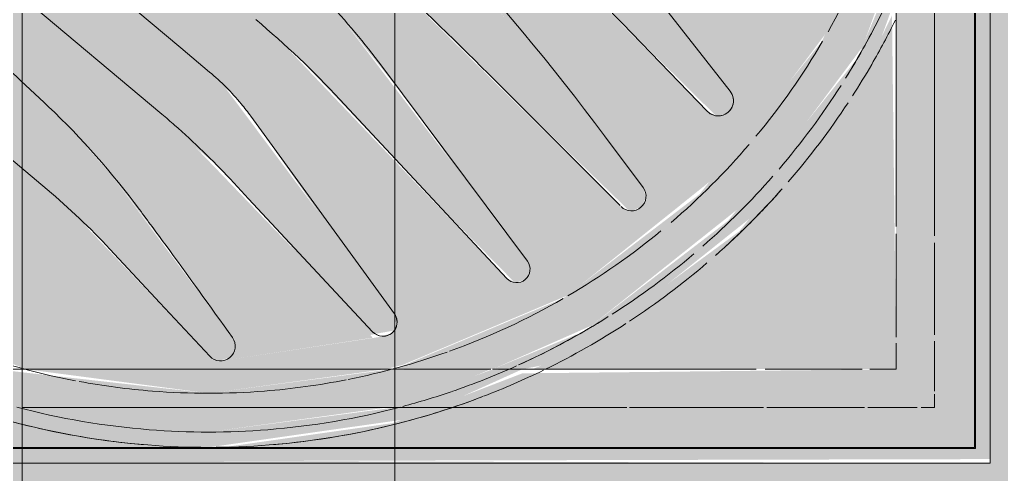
# Model space of a CAD drawing. Header units: metres. Extents: x 1.1 to 63.3, y -3.6 to 22.8.
# Drawn here: x 20.09 to 20.1541, y 6.6217 to 6.6514 of the extents above; entities that cross this region are included whole.
import ezdxf

# ---------------------------------------------------------------- set-up
doc = ezdxf.new("R2010")
doc.units = ezdxf.units.M
doc.layers.add('ARQ-SAN', color=7, linetype='Continuous', lineweight=5)
doc.layers.add('P-SANR-FIXT', color=7, linetype='Continuous', lineweight=5)
doc.layers.add('ARQ_1100_BASE_TÉRREO_GARAGEM_dwg', color=7, linetype='Continuous', lineweight=5, true_color=0x767676)

# ---------------------------------------------------------------- blocks, each defined once
blk = doc.blocks.new('Ralo Quadrado Montado com Prolongador - Caixas e Ralos - Esgoto - MEP - Tigre - Com Prolongador - Branco c_ grelha branca - 100x53x40-4185426-TÉRREO F_S 1')
at = {"layer": 'P-SANR-FIXT', "true_color": 0xe6e6e6, "transparency": 33554560}
h = blk.add_hatch(color=254, dxfattribs=at)
h.paths.add_polyline_path([(0.05102466117589897, 0.05102466117593263), (-0.05102466117582967, 0.05076557980860485), (-0.05102466117582967, 0.02000000000004625), (-0.05007812499994882, 0.02000000000004626), (-0.05000000000000163, 0.05007812500004294), (0.05007812500001813, 0.05000000000004828), (0.05000000000000163, -0.05007812499992383), (-0.05007812499994882, -0.04999999999995516), (-0.0502175591542605, -0.01999999999996198), (-0.05102466117582967, -0.01999999999996198), (-0.0509652866788434, -0.05102466117580486), (0.0510246611759033, -0.05102466117585666), (0.05102466117589897, 0.05077242415076579)])
h.paths.add_polyline_path([(-0.05007812499994882, 0.0197552808266871), (-0.05021755915426483, 0.01931851652581893), (-0.05007812499994882, 0.01950192889561853)])
h = blk.add_hatch(color=254, dxfattribs=at)
h.paths.add_polyline_path([(0.003958209664164906, 0.05007812500004303), (-0.05007812499994882, 0.0500000000000481), (-0.05000000000000163, 0.0500000000000481), (0.0499999999999973, 0.05000000000004828), (0.05000000000000163, -0.04999999999995498), (-0.05000000000000163, -0.04999999999995516), (-0.05000000000000163, -0.05007812499992401), (0.05007812500001813, -0.04999809451214981), (0.04999809451219645, 0.05007812500004311), (0.007549232338562945, 0.05007812500004304)])
h.paths.add_polyline_path([(0, 0.04647000000004812), (-0.01156204683546423, 0.04490000000007532), (0.0119253339567549, 0.04490000000007536), (0.003622495124405737, 0.04599308946941964)])
h.paths.add_polyline_path([(-0.0448999999999768, 0.01192533395719987), (-0.04645077553062454, -0.0001460243422999495), (-0.0448999999999768, -0.00999999999995558), (-0.0448999999999768, 0.01000000000003987)])
h.paths.add_polyline_path([(0.04490000000005043, 0.01192533395665427), (0.04499339100883794, -0.01121595881746065), (0.04644947387788879, 0.0001559113764873875), (0.04526278737099235, 0.009169690291767271)])
h.paths.add_polyline_path([(0.005911577867888935, -0.04489999999995622), (-0.01001371574371342, -0.04515166931216644), (0.0009508180774243215, -0.04634482242531095), (0.009956061775390641, -0.04489999999995622), (0.007549232338562945, -0.04489999999995622)])
h = blk.add_hatch(color=254, dxfattribs=at)
h.paths.add_polyline_path([(-0.04489999999998113, 0.05000000000004811), (-0.05000000000000163, 0.0500000000000481), (-0.05000000000000163, 0.02000000000004626), (-0.04739999999995024, 0.02000000000004626), (-0.04733036548816441, 0.01527290348524369), (-0.04489999999998113, 0.02114032480834405), (-0.04488657314765576, 0.04490000000007525), (-0.02049132558745847, 0.0451688242792718), (-0.01202732102591571, 0.04841657314769803), (-0.0009559610412448365, 0.05000000000004819), (-0.04488657314765576, 0.05000000000004811)])
h.paths.add_polyline_path([(0.007549232338562945, 0.0500000000000482), (0, 0.05000000000004819), (0.01393145176442258, 0.04788601298422175), (0.02114032480817628, 0.04490000000007537), (0.04490000000005043, 0.04488657314769807), (0.04490000000005043, 0.02114032480817961), (0.04841657314765149, 0.01202732102596235), (0.0499999999999973, 0.0001559113764873938), (0.0499999999999973, 0.05000000000004828), (0.01202732102591571, 0.05000000000004821)])
h.paths.add_polyline_path([(0, 0.04900000000004841), (-0.01294095225512634, 0.04722315912952627), (-0.01842414795196172, 0.0449000000000753), (-0.01156204683546423, 0.04494782765693568), (-8.662937034387142e-15, 0.04647000000004812), (0.01393145176442258, 0.04490000000007536), (0.01854955453299656, 0.04490000000007537), (0.01202732102591571, 0.0474165731476983), (0.003828188953468259, 0.04849600936308533)])
h.paths.add_polyline_path([(-0.04489999999998113, 0.01854955453316865), (-0.04739999999995024, 0.01202732102596218), (-0.04722315912948407, -0.01294095225507987), (-0.04489999999998113, -0.01854955453307569), (-0.04515347502412975, -0.00999999999995558), (-0.04642265887974317, 0.0003595915089417647), (-0.04489999999998113, 0.01414213562376321), (-0.04489999999998113, 0.01732050807572847)])
h.paths.add_polyline_path([(0.04490000000005043, 0.01854955453299555), (0.04490000000005043, 0.01192533395665427), (0.04642396053247459, -0.0003497044747543268), (0.04490000000005043, -0.01294095225507971), (0.04490000000005043, -0.01854955453290228), (0.04746562592615058, -0.01165472818183924), (0.04897947387788908, 0.000155911376487392), (0.0470786964461209, 0.01328971602460844), (0.04555267662235755, 0.01697385377958366)])
h.paths.add_polyline_path([(0.0499999999999973, 4.231525448628092e-14), (0.04808168518767336, -0.01345905727691918), (0.04490000000005043, -0.02114032480807767), (0.04488657314765576, -0.04489999999995615), (0.02048618262363796, -0.04517095456454299), (0.01202732102591571, -0.04841657314760491), (0.0009508180774243215, -0.04999999999995507), (0.0499999999999973, -0.04999999999995498), (0.0499999999999973, -9.243127484432888e-05)])
h.paths.add_polyline_path([(-0.04739999999994591, -0.01510479090239936), (-0.04739999999994591, -0.01999999999995331), (-0.05000000000000163, -0.01999999999996198), (-0.05000000000000163, -0.04999999999995516), (-1.541828233939668e-06, -0.04999999999995507), (-0.01345905727707411, -0.04808168518757918), (-0.02114032480825425, -0.04489999999995627), (-0.04489999999998113, -0.04489999999995631), (-0.04489999999998113, -0.02114032480825109), (-0.04656346910798623, -0.0171243551271116)])
h.paths.add_polyline_path([(-0.01268213321002182, -0.04489999999995625), (-0.01842414795196172, -0.04495194510666007), (-0.01202732102591571, -0.04741657314760518), (0.0009508180774243215, -0.04887482242531125), (0.01294095225512634, -0.04722315912943316), (0.01854955453307452, -0.0448999999999562), (0.01000972658579078, -0.04515219449477155), (-1.541828233939668e-06, -0.04647010885302477), (-0.01217301715801832, -0.04489999999995625)])
h = blk.add_hatch(color=254, dxfattribs=at)
h.paths.add_polyline_path([(0, 0.05000000000004819), (-0.01345905727700914, 0.0480816851877069), (-0.02049132558745847, 0.0449000000000753), (-0.01842414795196172, 0.04495194510675311), (-0.01178204632401651, 0.04744886417479571), (0, 0.04900000000004841), (0.01368281800788265, 0.04691586827327288), (0.01854955453299656, 0.04490000000007537), (0.02114032480817628, 0.04490000000007537), (0.01202732102591571, 0.04841657314769807), (0.003909490862190319, 0.04948530576374254)])
h.paths.add_polyline_path([(-0.04489999999998113, 0.02114032480834405), (-0.04739999999995024, 0.01510479090249231), (-0.04722315912948407, 0.01294095225517282), (-0.04489999999998113, 0.01880360663917535), (-0.04489999999998113, 0.02074035041245153)])
h.paths.add_polyline_path([(0.04490000000005043, 0.02114032480817961), (0.04490000000005043, 0.01854955453299555), (0.04741657314765172, 0.01202732102596235), (0.04895396053247488, -0.0003497044747543223), (0.04722315912948407, -0.0129409522550797), (0.04490000000005043, -0.01854955453290228), (0.04515324269654649, -0.02052894285563155), (0.04841657314765149, -0.01202732102586906), (0.04997947387788885, 0.0001559113764873938), (0.04815182863109182, 0.01328971602460845), (0.0458159586281666, 0.01892900506560147)])
h.paths.add_polyline_path([(-0.04739999999994591, -0.0121532065807057), (-0.04739999999994591, -0.01510479090239936), (-0.04541642636761601, -0.01989356126754111), (-0.04489999999998113, -0.01963905527562009), (-0.04489999999998113, -0.01854955453307569), (-0.04735314360579628, -0.01250911622931061)])
h.paths.add_polyline_path([(-0.04541642636761601, -0.01989356126754111), (-0.04489999999998113, -0.02114032480825109), (-0.04489999999998113, -0.01989356126754111)])
h.paths.add_polyline_path([(0.02048618262363796, -0.04489999999995619), (0.01854955453307452, -0.0448999999999562), (0.01177690336019599, -0.04744954125873799), (-1.541828233939668e-06, -0.04900020298549512), (-0.01368796097170316, -0.04691373798781545), (-0.01854955453307452, -0.04489999999995627), (-0.02114032480825425, -0.04489999999995627), (-0.01217301715801832, -0.04839739188792264), (0.0009508180774243215, -0.04987482242531102), (0.01294095225512634, -0.04829629131440841), (0.02067297022925351, -0.04489999999995619)])
h = blk.add_hatch(color=254, dxfattribs=at)
h.paths.add_polyline_path([(0.02114032480817628, 0.04490000000007537), (0.01858196982210313, 0.04488657314769802), (0.02510501840335451, 0.04197099783636259), (0.03504278984302094, 0.03413403484858363), (0.04243524478543539, 0.0245000000000454), (0.04490000000005043, 0.01854955453299555), (0.04488657314765576, 0.0211727400973295), (0.04330127018922015, 0.02500000000004528), (0.03464823227813826, 0.03589792117596364), (0.02402823803077354, 0.04370378717631961), (0.02117274009728286, 0.04488657314769803)])
h.paths.add_polyline_path([(-0.02049132558745847, 0.0449000000000753), (-0.02172738191065928, 0.0446568329863428), (-0.02499999999999865, 0.04330127018927099), (-0.03598130231605819, 0.03453956786073242), (-0.04330127018922015, 0.02500000000004513), (-0.04489999999998113, 0.02053882988981899), (-0.04461534106018951, 0.0126821332100683), (-0.04179120965179178, 0.01989356126763407), (-0.04428460878687282, 0.02003524034601762), (-0.04237383039354289, 0.02458003679382236), (-0.03392855100914183, 0.03520046313863228), (-0.02449999999999876, 0.04243524478548191), (-0.01854955453299656, 0.0449000000000753), (-0.02028056040937796, 0.0449000000000753)])
h.paths.add_polyline_path([(-0.0448999999999768, -0.01192533395710692), (-0.04488657314765576, -0.02117274009723638), (-0.04330127018922015, -0.02499999999995216), (-0.03464823227814259, -0.03589792117587053), (-0.02449999999999876, -0.04350837697036413), (-0.02114032480825425, -0.04489999999995627), (-0.01858196982210747, -0.04488657314760491), (-0.02511790343704768, -0.04196111080218382), (-0.03504755086735122, -0.03412783016079429), (-0.04243524478543539, -0.02449999999995228), (-0.04434329418264509, -0.01989356126754111), (-0.04162826975467019, -0.0198935612675411), (-0.04488657314765576, -0.01202732102586923)])
h.paths.add_polyline_path([(0.04490000000005043, -0.01854955453290228), (0.04205158129144571, -0.02499999999995202), (0.03392340804532133, -0.03520440947347627), (0.0237984742371384, -0.04272582627071993), (0.01854955453307452, -0.0448999999999562), (0.02173824726629398, -0.04465233240858195), (0.02584239943986497, -0.04265487436431199), (0.03598888890415202, -0.03452968082654497), (0.04350837697041064, -0.02449999999995213), (0.04490000000005043, -0.02052894285563155), (0.04490000000005043, -0.01963905527547266)])
h = blk.add_hatch(color=254, dxfattribs=at)
h.paths.add_polyline_path([(-0.02781237641352146, 0.04490000000007529), (-0.04489999999998113, 0.04488657314769791), (-0.04462304781776941, 0.02180894652276815), (-0.04264836031737237, 0.02585088871121604), (-0.03464823227814259, 0.03589792117596351), (-0.02402823803077354, 0.04370378717631952), (-0.02114032480817628, 0.0449000000000753), (-0.02499999999999865, 0.04490000000007529)])
h.paths.add_polyline_path([(0.01416618831901458, 0.04490000000007536), (0.01268213321002182, 0.04461534106024042), (0.02323499999999862, 0.04024420051390948), (0.03352261262908761, 0.03199474387727087), (0.04024420051386288, 0.02323500000004525), (0.04490000000005043, 0.01268213321006846), (0.04488657314765576, 0.0185819698221541), (0.04205158129145004, 0.02500000000004528), (0.03464823227813826, 0.03464823227818487), (0.02449999999999876, 0.042435244785482), (0.01854955453299656, 0.04490000000007537), (0.01437341076488592, 0.04490000000007536)])
h.paths.add_polyline_path([(-0.01268213321002615, 0.04490000000007532), (-0.01858196982210747, 0.04488657314769795), (-0.02499999999999865, 0.04205158129149222), (-0.03519167826269508, 0.03393999968234549), (-0.04270412508773308, 0.02385086552758569), (-0.04413913510074911, 0.01989361327084659), (-0.04156958435889792, 0.02003524034601762), (-0.04006299436082873, 0.02347115245639984), (-0.03206331484456616, 0.03346999627529996), (-0.02315851356143409, 0.04027588223410154), (-0.01212702980627873, 0.04490000000007532)])
h.paths.add_polyline_path([(0.02114032480817628, 0.04490000000007537), (0.02499999999999865, 0.04330127018927108), (0.03573172319071615, 0.03486482570941703), (0.04363920322323595, 0.0241841574861514), (0.04490000000005043, 0.02114032480817961), (0.04488657314765576, 0.04490000000007541), (0.02323499999999862, 0.04490000000007537)])
h.paths.add_polyline_path([(-0.04162814240978167, 0.01989386870538501), (-0.0448999999999768, 0.01192533395719987), (-0.04488657314765576, 0.008717797886915802), (-0.04307081885156425, 0.008717797886915806), (-0.04279530664294403, 0.008717797886915806), (-0.04115023545124708, 0.00871779788691581), (-0.04270097340399281, 0.01123884073180734), (-0.04237756958285488, 0.01183925825382184), (-0.04161713330911015, 0.01204491179124802), (-0.04097939725626594, 0.01166461521602669), (-0.03802448609007852, 0.008872417779011703), (-0.03805618319573779, 0.008637538442653844), (-0.02590376449381015, -0.00370069135376418), (-0.01264951112714398, -0.01449650177866949), (-0.009541829361037936, -0.0118076723242748), (-0.009541829361037936, -0.01147633062016848), (-0.02568218948114427, 0.002359139263588057), (-0.03134755273494268, 0.009247024921095583), (-0.03793264981921564, 0.01767556483129261), (-0.04040184326884962, 0.01774483555797258), (-0.04040184326886695, 0.01989356126763408), (-0.04108683358724156, 0.01989356126763407)])
h.paths.add_polyline_path([(-0.02237836953665735, 0.01772206256944486), (-0.01562655398313887, 0.01138716903764459), (-0.005202559414132418, 0.002205710233003623), (-0.005516812762286236, 0.004592701394651879), (-0.007289529331794529, 0.008872417779011757), (-0.00933644482746721, 0.01111560942949567), (-0.01378458993197564, 0.0153674783791842), (-0.01842414795196172, 0.01719976831002986), (-0.02194322969009867, 0.01768649876071844)])
h.paths.add_polyline_path([(-0.02695447977889837, 0.01766529189680103), (-0.03421037927213122, 0.01719899137322246), (-0.02078277264013176, 0.003614073540434436), (-0.0109566034238782, -0.004727069198085604), (-0.006961153919066305, -0.008079649403960353), (-0.005516812762286236, -0.004001155387815341), (-0.0171069663630122, 0.006440965489863784), (-0.02124336238991258, 0.01080237104657309), (-0.02669512147310605, 0.01733332840355399)])
h.paths.add_polyline_path([(-0.04040184326886695, 0.007715710610868359), (-0.04024036447337399, -0.001417415076817383), (-0.02996580951424351, -0.01167513858124262), (-0.02188958908069167, -0.01768494800908985), (-0.01802606560445809, -0.01712435512711155), (-0.01707317438846618, -0.01647457563527387), (-0.03121644047965628, -0.004472840369896023), (-0.03463949338108908, 4.216490454333005e-14), (-0.03971098043332757, 0.006790654372595192)])
h.paths.add_polyline_path([(-0.04162817712785758, -0.01989378488844816), (-0.04434316683775657, -0.01989386870530071), (-0.04205158129145004, -0.02499999999995216), (-0.03464823227814259, -0.03464823227809176), (-0.02449999999999876, -0.04243524478538888), (-0.01842414795196172, -0.04489999999995627), (-0.01268213321002182, -0.04461534106014731), (-0.02323500000000295, -0.04024420051381637), (-0.033487654955592, -0.03204030160425121), (-0.04040184326886695, -0.02285441672281984), (-0.0414253577655052, -0.02038343414375054)])
h.paths.add_polyline_path([(-0.04040184326886695, -0.005315221155093378), (-0.040465439654255, -0.008717797886822837), (-0.0448999999999768, -0.008717797886822845), (-0.04461534106018951, -0.01268213320997534), (-0.04139419433418681, -0.0198935612675411), (-0.04040184326886695, -0.0198935612675411), (-0.04024420051386288, -0.01773958479616538), (-0.03966087531552134, -0.01759302600289775), (-0.04139419433418681, -0.01549068568082248), (-0.04123796328181633, -0.01455405031525425), (-0.04040184326886695, -0.01399566583922187), (-0.03952866337001978, -0.01415725558295058), (-0.0370296219789089, -0.01652856033883126), (-0.0358440899762427, -0.01759302600289774), (-0.02926433249866976, -0.01745005176998177), (-0.03489161179471244, -0.01254749355400712), (-0.03726321870738734, -0.01004909793719734), (-0.03973021950577423, -0.006214516528730837), (-0.04003920234806355, -0.005800792572143768)])
h.paths.add_polyline_path([(0.04490000000005043, -0.01192533395656099), (0.04450813470150483, -0.01294095225507971), (0.0400621176419736, -0.02347229501855697), (0.03207619987825933, -0.03346010924111253), (0.02316784148132509, -0.04027201848308396), (0.01268213321002182, -0.0448999999999562), (0.01858196982210313, -0.04488657314760484), (0.02499999999999865, -0.04205158129139911), (0.03519926485078892, -0.03393011264815805), (0.04269898212391256, -0.02386328174049792), (0.04490000000005043, -0.01854955453290228), (0.04490000000005043, -0.01202732102586907)])
h.paths.add_polyline_path([(0.04490000000005043, -0.02114032480807767), (0.04264321735355185, -0.02585759115207071), (0.03464823227814259, -0.0358979211758704), (0.02449999999999876, -0.04350837697036404), (0.02114032480825425, -0.04489999999995619), (0.04489999999995947, -0.04489999999991284), (0.04490000000005043, -0.02290807756040556)])
h.paths.add_polyline_path([(-0.04489999999998113, -0.02114032480825109), (-0.04488657314765576, -0.04489999999995631), (-0.02117274009728286, -0.04488657314760491), (-0.02500000000000298, -0.04330127018917797), (-0.03589792117591269, -0.03464823227809176), (-0.04364272654099324, -0.02417565144455074), (-0.04488657314765576, -0.02117274009723638)])
h = blk.add_hatch(color=254, dxfattribs=at)
h.paths.add_polyline_path([(-0.01156204683546423, 0.04490000000007532), (-0.01268213321002615, 0.04461534106023172), (-0.02344917588739211, 0.04007985757534135), (-0.03348325613034839, 0.03204603426501771), (-0.04040184326886695, 0.02285441672291281), (-0.04162817712785758, 0.01989378488854113), (-0.04040184326886695, 0.01976525235535287), (-0.0401194382312852, 0.0177369129700649), (-0.03798677004230778, 0.01774483555797259), (-0.03939501470637184, 0.01976525235536153), (-0.03921997198131436, 0.020538829889819), (-0.03856050483922382, 0.02097947174657355), (-0.0377788264374825, 0.02084515483147787), (-0.03621399074680708, 0.01927379179230955), (-0.03421037927213122, 0.01759190779659663), (-0.02703546795398904, 0.01776895203381084), (-0.03426572829624511, 0.02746649000922315), (-0.03392855100914183, 0.02812116016635645), (-0.03311246580349142, 0.02834317600308147), (-0.03256190659818013, 0.02806149118274908), (-0.02237836953665735, 0.01772206256944486), (-0.01806430631633119, 0.01714019494870115), (-0.01378458993197564, 0.01542038483382398), (-0.01647656897054818, 0.01840743311951996), (-0.0285051034192304, 0.03328361890853832), (-0.0285051034192304, 0.0339399996823455), (-0.02803707306268645, 0.0344604061742096), (-0.02733992737564549, 0.03452256100074933), (-0.02686550848040055, 0.03421342459356824), (-0.01100624564476925, 0.01860284447763093), (0.007945726493477434, 0.001895149217938041), (0.01503193864499055, -0.004449594873058657), (0.01993905138767539, -0.009284725283351903), (0.02849996045540555, -0.01964011261573334), (0.03426058533242459, -0.02745660297503571), (0.03392340804532133, -0.02811127313216901), (0.03310732283966657, -0.02833328896889403), (0.03255676363435961, -0.02805160414856165), (0.01926214369834302, -0.01468429073130993), (0.003084854828665778, -0.0003594013982958728), (-0.00612145337155771, 0.008004241472882534), (-0.007237777142222933, 0.008747476941065398), (-0.005429220668513904, 0.00392737338814274), (-0.004912172153010431, 0.00195328043807412), (0.003576220357903765, -0.005536134907998999), (0.01541007088794569, -0.01712435512711149), (0.02849996045540555, -0.03327373187435088), (0.02849996045540555, -0.03393011264815806), (0.02803193009886593, -0.03445051914002217), (0.02733478441182498, -0.03451267396656189), (0.02692823100667295, -0.03427140304947372), (0.009370054569123829, -0.0171243551271115), (-0.005446931704746124, -0.004061902064361636), (-0.005888112721932293, -0.005489098792852209), (-0.006961153919066305, -0.008079649403960353), (0.006765972718771752, -0.0199286463001497), (0.008575758628989604, -0.02185573285544275), (0.01293430936383146, -0.0272820498124835), (0.02098065570288933, -0.03847035773856649), (0.02067297022925351, -0.03903462276893341), (0.01997947951027744, -0.03922337204119326), (0.01946510390558447, -0.03895944295975839), (0.00557038946015191, -0.02428980114271168), (-0.003861508620957773, -0.01624268565813609), (-0.009541829361037936, -0.0118076723242748), (-0.0109566034238782, -0.0131974880097922), (-0.01285233936885521, -0.01465213736245755), (0.001559377285221524, -0.02692401417637061), (0.002761113434520303, -0.02838183669880056), (0.01230015878489761, -0.04193687344555867), (0.01197231022477654, -0.04253138304773956), (0.01109922414701449, -0.04279488459255337), (0.01089036786675705, -0.04259676775816158), (0.009622069296898473, -0.04127921365320411), (-0.001456240233294545, -0.02966342066988043), (-0.008915366605925488, -0.02331978913681766), (-0.01686965061800984, -0.01664535235599204), (-0.01898854110541313, -0.01729828510514918), (-0.02212900207423328, -0.01779792359182915), (-0.01532488899083651, -0.02331978913681767), (-0.007551399008271471, -0.03075419603575316), (-0.006108161726663161, -0.03249350585177818), (-0.001456240233294545, -0.03862938491216271), (0.001729120727081943, -0.04350854061000473), (0.001384083983519167, -0.04412545697709469), (0.0006398341274767973, -0.04432615603576137), (-1.541828233939668e-06, -0.04395714848118198), (-0.00892908075723309, -0.03459904907796262), (-0.01725392381575398, -0.02752798126610211), (-0.02898049383571411, -0.01768822068737866), (-0.03576670782084186, -0.0177448355578796), (-0.03016515588177485, -0.02279840761493945), (-0.02026107863507377, -0.03075419603575318), (-0.01703486386541837, -0.03459904907796263), (-0.01266670313296804, -0.0413023285601293), (-0.01300191979934238, -0.04194909709988253), (-0.01368796097170316, -0.04221588392099202), (-0.01437855372870644, -0.0419611108021838), (-0.02972405612265652, -0.02824895998249381), (-0.03954589648811156, -0.0177163256997211), (-0.04040184326886695, -0.0177448355578796), (-0.04040184326886695, -0.0198935612675411), (-0.04162814240978167, -0.01989386870530071), (-0.04024420051386288, -0.02323499999995213), (-0.03245733266004578, -0.03316765577165141), (-0.02323500000000295, -0.04024420051381637), (-0.01192533395699746, -0.04489999999995625), (0.01268213321002182, -0.0446153410601386), (0.02345549490624431, -0.04007500882154518), (0.03352261262908761, -0.03199474387717763), (0.04040017253036042, -0.0228584502423781), (0.04490000000005043, -0.01144588560161823), (0.04461534106018951, 0.01268213321006846), (0.04024420051386288, 0.02323500000004525), (0.03244444762634828, 0.03317754280583885), (0.02323499999999862, 0.04024420051390948), (0.0119253339567549, 0.04490000000007536), (-0.005839247760018907, 0.04490000000007532)])
h.paths.add_polyline_path([(-0.0007157233541597748, 0.04434988787245447), (-1.541828233939668e-06, 0.04396482717859704), (0.008923937793412575, 0.03460893611215005), (0.01726136640479636, 0.02752730776752423), (0.03474349006382938, 0.01272738278605009), (0.03754736398185333, 0.009140332000880337), (0.04428770281812607, -0.0003497044747543305), (0.04393257145740885, -0.001016794687009506), (0.04310559177217839, -0.001240444325400711), (0.0425172569452392, -0.0009358147599271783), (0.02996066655041866, 0.01168502561543006), (0.01531974602701166, 0.02332967617100511), (0.007549232338562945, 0.03076099109173412), (0.006444168549525762, 0.03208206371654618), (0.00145109726947403, 0.03863927194635015), (-0.001734263690906789, 0.04351842764419216), (-0.001389226947339682, 0.04413534401128213), (-0.0009559610412448365, 0.0443360430699488)])
h.paths.add_polyline_path([(-0.001185245233076057, 0.04430144686508968), (-0.01089551083057756, 0.04260665479234902), (-0.00962721226071899, 0.04128910068739154), (0.002224575695938211, 0.02898295181396189), (0.009626741870432592, 0.02272844598987799), (0.03110906753228528, 0.004604279171862926), (0.03352261262908761, 0.001498489291165601), (0.04269583044016796, -0.0112289536976199), (0.04237242661903437, -0.01182937121964307), (0.04156834337560364, -0.01202732102586907), (0.04097425429244543, -0.01165472818183925), (0.02618154608853135, 0.003473176495229545), (-0.001564520249042039, 0.02693390121055804), (-0.003089997792486292, 0.0288373155347886), (-0.01230530174872246, 0.04194676047974611), (-0.01197745318859272, 0.04254127008193567), (-0.01110436711083501, 0.04280477162674082), (-0.001440017413116448, 0.04426300483181397)])
h.paths.add_polyline_path([(0.01368281800788698, 0.04222577095517945), (0.01437341076488592, 0.04197099783636257), (0.02971891315883601, 0.02825884701668125), (0.0413890513703663, 0.01550057271500992), (0.04123282031799581, 0.01456393734944168), (0.04046029669043449, 0.01401175876003004), (0.03952352040619928, 0.01416714261713801), (0.0375134151820109, 0.01606756743258286), (0.03016001291795434, 0.02280829464912689), (0.02025593567124893, 0.03076408306994062), (0.01702972090159785, 0.03460893611215007), (0.01266156016914753, 0.04131221559431675), (0.01299677683552186, 0.04195898413406997), (0.01343471012332705, 0.04219347397530151)])
h.paths.add_polyline_path([(-0.02005920659798286, 0.03924748855628976), (-0.01947024686940498, 0.03896932999394582), (-0.004960564605033301, 0.02375080841308447), (0.003047319162553777, 0.01693144330753174), (0.02567704651731943, -0.002349252229400619), (0.02999281184796069, -0.007509731318337562), (0.03938987174255133, -0.0197553653211741), (0.03921482901749385, -0.02052894285563156), (0.03855536187539897, -0.0209695847123861), (0.03777368347366198, -0.02083526779729043), (0.03620884778298656, -0.01926390475813078), (0.02184118677854122, -0.004545142344890932), (0.0112821414837594, 0.004459481907246141), (-0.005354291894118842, 0.01860284447763094), (-0.008797594278127327, 0.02212326816512117), (-0.01293945232765631, 0.02729193684667094), (-0.02098579866670984, 0.03848024477275393), (-0.02067811319307402, 0.03904450980312951), (-0.02028056040937796, 0.03923325907538071)])
h.paths.add_polyline_path([(-0.02265700771094085, 0.01774483555797261), (-0.02669512147310605, 0.01733332840355399), (-0.02124336238991258, 0.01080237104657309), (-0.0171069663630122, 0.006440965489863784), (-0.009218070588906495, -0.0007837010458995698), (-0.005446931704746124, -0.004061902064361636), (-0.004912172153010431, 4.221771087371059e-14), (-0.005482835483986901, 0.002449350503454109), (-0.02021591886752647, 0.01557840097877041), (-0.02247392502077513, 0.01772987228162198)])
h.paths.add_polyline_path([(-0.03793264981921564, 0.01767556483129261), (-0.02568218948114427, 0.002359139263588057), (-0.01842414795196172, -0.004023180366520553), (-0.009387164824383423, -0.01160610957582764), (-0.006961153919066305, -0.008079649403960353), (-0.02265700771093652, 0.005351680400056952), (-0.03222927866016614, 0.01514750163486987), (-0.03499050731178799, 0.01759302599679673), (-0.03756816874026252, 0.01766533968299107)])
h.paths.add_polyline_path([(-0.0135206405472672, 0.01516494289284074), (-0.009167328591993885, 0.01131961342000376), (-0.01010951415688724, 0.0125474935540915), (-0.01315713674153947, 0.01488601661247515)])
h.paths.add_polyline_path([(-0.04171965646475467, 0.0120630072246457), (-0.04237756958285488, 0.01183925825382184), (-0.04270412508773308, 0.01122584585164809), (-0.04252239990906404, 0.01055510802481449), (-0.04108683358724156, 0.00871779788691581), (-0.04040184326886695, 0.00871779788691581), (-0.04040184326886695, 0.007715710610868359), (-0.03088404931595013, -0.004811373053782092), (-0.02631734213713743, -0.008717797886822812), (-0.01670934906576133, -0.01657895327898669), (-0.01293727095019087, -0.01471730765694951), (-0.01305971515560776, -0.01447812841627387), (-0.02851290154965411, -0.001244818994910818), (-0.03805618319573779, 0.008637538442653844), (-0.03813368884013222, 0.008717797886915814), (-0.04161713330911015, 0.01204491179124802)])
h.paths.add_polyline_path([(-0.04040184326886695, -0.001250198889050012), (-0.04040184326886695, -0.005315221155093378), (-0.0347486330276499, -0.01271749575186265), (-0.02965248264290165, -0.01712435512711157), (-0.02918517160435521, -0.01751647564719995), (-0.02305263075377002, -0.01707630578027815), (-0.03279197808896486, -0.009130444966701554), (-0.04020363546078916, -0.001739811934185195), (-0.04027119515943135, -0.001385488966811772)])
h.paths.add_polyline_path([(-0.04014309678445373, -0.01397041674156776), (-0.04103216137312406, -0.01430397049575379), (-0.0414253577655052, -0.01516831449369493), (-0.04109260825415022, -0.01605768039839543), (-0.03927839751712581, -0.017707415849377), (-0.03593356968914816, -0.01758413583483322), (-0.0399534613626619, -0.0140018717258426)])
h = blk.add_hatch(color=254, dxfattribs=at)
h.paths.add_polyline_path([(-0.0007157233541597748, 0.04434988787245447), (-0.001389226947339682, 0.04413534401128213), (-0.001734263690906789, 0.04351842764419216), (-0.001473507367963578, 0.04270571539089847), (0.006444168549525762, 0.03208206371654618), (0.008713895545895606, 0.02955105916980019), (0.01338170315992737, 0.02508868520368308), (0.01680309127309156, 0.02211084437285162), (0.02790675648894496, 0.01328971602460841), (0.03278683512514434, 0.009140332000880328), (0.04321708641008244, -0.001260123233842239), (0.04393257145740885, -0.001016794687018169), (0.04419436736244942, -0.0008268691805467691), (0.04409007543468254, 0.000379727531653875), (0.03414699851908819, 0.01328971602460842), (0.02978889205700338, 0.01701546561319193), (0.007549232338562945, 0.03593789944193495), (-1.541828233939668e-06, 0.04396482717859704), (-0.0006449770912973122, 0.0443360430699488)])
h.paths.add_polyline_path([(-0.001185245233076057, 0.04430144686508968), (-0.01213674925543597, 0.04237158726686042), (-0.01224758721081588, 0.0421705974295566), (-0.01197745318858839, 0.04106984846098106), (-0.0009559610412448365, 0.0263413509779874), (0.00303586657825814, 0.02289470763565056), (0.02848201361299204, 0.001281365728902742), (0.04171451350092982, -0.01205312019044961), (0.04237242661903437, -0.0118293712196344), (0.04269898212391256, -0.01121595881746065), (0.0425172569452392, -0.01054522099062705), (0.03110906753228528, 0.004604279171862926), (0.02996066655041866, 0.005666257290513351), (-0.0004795666419033182, 0.0315389387726955), (-0.003089997792486292, 0.0342787964409322), (-0.01071789455014667, 0.04284344827118464), (-0.001433648907249438, 0.04426300483181397)])
h.paths.add_polyline_path([(0.01368281800788265, 0.04222577095517945), (0.01299677683552186, 0.04195898413406997), (0.01265974067105009, 0.04130458798346067), (0.01284093151642328, 0.04059114732325413), (0.01823080249699906, 0.03317754280583882), (0.02117882485622305, 0.0299896870952115), (0.03016001291795434, 0.02280829464912689), (0.03352261262908761, 0.01991099116667537), (0.03994831839884139, 0.01401175876003004), (0.04076353199684317, 0.01412552470699917), (0.0413669287169161, 0.0148587411470521), (0.04127555972834202, 0.01580391079197606), (0.04024420051386288, 0.01697185819312709), (0.02597299485680413, 0.03188763322107496), (0.01393145176442258, 0.04219780897393089)])
h.paths.add_polyline_path([(-0.02005920659797853, 0.03924748855630709), (-0.02067811319307402, 0.03904450980312951), (-0.02098794696662574, 0.03847157980700696), (-0.02081898966052029, 0.03784253356355852), (-0.008797594278127327, 0.02212326816512117), (-0.007683755901325129, 0.02079891087758328), (-1.541828233939668e-06, 0.01392761641266641), (0.02255015857326839, -0.005241846987188753), (0.03222413569634563, -0.01513761460068243), (0.03815600352805663, -0.0209695847123861), (0.03881037351278873, -0.02088053066190561), (0.03933850716043041, -0.02028880690232365), (0.03931428601544811, -0.01949604243946974), (0.03903496507427717, -0.01908315967737201), (0.02567704651731943, -0.002349252229400619), (0.01867337892587984, 0.003819622323365038), (-0.005915049924271319, 0.02460271913173976), (-0.01482945836052783, 0.03399269360718456), (-0.01998462247409796, 0.03923325907538071)])
h.paths.add_polyline_path([(-0.02757508423498676, 0.03456072391817008), (-0.02823522525112202, 0.03432815313273966), (-0.02856007564642038, 0.03370819543087782), (-0.0283755718119423, 0.03303304088080886), (-0.02247410304080895, 0.02560201485257902), (-0.0135206405472672, 0.01516494289284074), (-0.00958266029487869, 0.01186088423334453), (-0.006732285942311398, 0.008595386088216665), (0.0004912910272691307, 0.001895149217938028), (0.01993905138767539, -0.01529915038565322), (0.03347811316652354, -0.02833328896889403), (0.03409040545689019, -0.02792416834030851), (0.03425292653519445, -0.02720592852194735), (0.03371488259681206, -0.02631490857316424), (0.02255015857326839, -0.01231506434272904), (0.01867337892587984, -0.00793551558387047), (0.009474026890857886, 0.0005666179510895263), (-0.01131269847836812, 0.01889878253904763), (-0.02744472229310184, 0.03453956786073243)])
h.paths.add_polyline_path([(-0.03323332604835882, 0.02836394359140508), (-0.03392855100914183, 0.02812116016635645), (-0.03426572829624511, 0.02746649000922315), (-0.03405966286056644, 0.02675951152738204), (-0.02695447977889837, 0.01766529189680103), (-0.02247392502077513, 0.01781678779208534), (-0.03311246580349142, 0.02834317600308147)])
h.paths.add_polyline_path([(-0.03829131857069634, 0.02100183940060893), (-0.03904010803809769, 0.02074035041245154), (-0.03940326358554418, 0.02003524034602629), (-0.03918132157175669, 0.01927379179230955), (-0.03756816874026252, 0.01766533968299107), (-0.03483786348473117, 0.01784877029679745), (-0.03816114649188149, 0.02097947174657355)])
h.paths.add_polyline_path([(-0.005202559414132418, 0.002205710233003623), (-0.004985467168711807, -0.0005567309169020803), (-0.005446931704746124, -0.004061902064361636), (0.01213160629161113, -0.01968467209014402), (0.02780723344969662, -0.03452968082654499), (0.02838938893580972, -0.03414113183167825), (0.02855089299940507, -0.03346010924111253), (0.02824802157627065, -0.03285925212169345), (0.02246896007698844, -0.02559212781839158), (0.01293212798637036, -0.01459048904842091), (-0.001030066731440582, -0.001421382319700977), (-0.004912172153010431, 0.00195328043807412)])
h.paths.add_polyline_path([(-0.006961153919066305, -0.008079649403960353), (-0.007289529331794529, -0.008872417778918666), (-0.009387164824383423, -0.01160610957582764), (0.005909906960450803, -0.02459283209755232), (0.01213160629161113, -0.03109522958349796), (0.02005406363415801, -0.03923760152210232), (0.02067297022925351, -0.03903462276893341), (0.02098280400280522, -0.03846169277281952), (0.02081384669669544, -0.03783264652937108), (0.008575758628989604, -0.02185573285544275), (0.006765972718771752, -0.0199286463001497), (-1.541828233939668e-06, -0.01391945734251101), (-0.006200638172009349, -0.008717797886822778)])
h.paths.add_polyline_path([(-0.01285233936885521, -0.01465213736245755), (-0.01464903614478147, -0.01572554372438276), (-0.01670934906576133, -0.01677986132936335), (0.0007105803903392599, -0.03176727835163735), (0.007549232338562945, -0.03905636815810293), (0.01071275158632183, -0.04283356123699721), (0.01213160629161113, -0.04236170023267298), (0.01224244424699103, -0.04216071039536917), (0.01197231022476788, -0.04105996142680228), (0.0009508180774243215, -0.02633146394379996), (-0.003041009542078655, -0.02288482060146312), (-0.01229738351258922, -0.01511780061677268)])
h.paths.add_polyline_path([(-0.03592165598547675, -0.01759560956997117), (-0.0395193106152772, -0.0177448355578796), (-0.02597813782062465, -0.03187774618688752), (-0.01368100303721369, -0.04221497818487563), (-0.01300191979934238, -0.04194909709988253), (-0.01266488363487494, -0.04129470094927323), (-0.01284607448024813, -0.0405812602890667), (-0.01842414795196172, -0.0329433647767018), (-0.02042265871172708, -0.03061861425302642), (-0.03016515588177485, -0.02279840761493945), (-0.033487654955592, -0.01993972386853906), (-0.0358440899762427, -0.01767031109601023)])
h.paths.add_polyline_path([(-0.0242798688783175, -0.01765953104507016), (-0.02891311852291341, -0.01774475528750352), (-0.007963064982038658, -0.03551574058505093), (-1.541828233939668e-06, -0.04395714848118198), (0.0007105803903392599, -0.04434000083826704), (0.001409698789529125, -0.0440985483438962), (0.001729120727081943, -0.04350854061000473), (0.001468364404143063, -0.04269582835671103), (-0.007067699180979628, -0.03130845126743994), (-0.00949923473318022, -0.02873065085341117), (-0.01293077536699015, -0.02549273771351907), (-0.01842414795196172, -0.02077319697797139), (-0.02223873069076602, -0.01771219420091542), (-0.02410593167728756, -0.01766867392709505)])
at = {"layer": 'P-SANR-FIXT', "color": 8, "true_color": 0x737373}
for p, q in [((-0.05102466117582967, -0.05102466117584818), (-0.05102466117582967, 0.05102466117588048)), ((-0.004038058213914246, 0.05102466117588056), (-0.05102466117582967, 0.05102466117588048)), ((0.004035997471459461, 0.05102466117588057), (-0.004038058213914246, 0.05102466117588056)), ((0.0510246611759033, 0.05102466117588065), (0.004035997471459461, 0.05102466117588057)), ((-0.05007812499994882, 0.05007812499999962), (-0.05007812499994882, -0.05007812499996733)), ((-0.05007812499994882, 0.05007812499999962), (-0.003960290114225359, 0.05007812499999971)), ((-0.05000000000000163, 0.04999999999999612), (-0.05000000000000163, -0.04999999999999847)), ((-0.003953871307482257, 0.04999999999999621), (-0.05000000000000163, 0.04999999999999612)), ((-0.003960290114225359, 0.05007812499999971), (0.003958209664164906, 0.05007812499999972)), ((0.05000000000000163, 0.0499999999999963), (-0.003953871307482257, 0.04999999999999621)), ((0.003958209664164906, 0.05007812499999972), (0.05007812500001813, 0.0500781249999998)), ((-0.003534851603306947, 0.04490000000003202), (-0.01202732102591571, 0.044900000000032)), ((0.003532663340725412, 0.04490000000003203), (-0.003534851603306947, 0.04490000000003202)), ((0.01202732102591571, 0.04490000000003204), (0.003532663340725412, 0.04490000000003203)), ((0.003175794200023859, 0.04055755144060749), (-7.743215267130382e-05, 0.04404620958787373)), ((-0.002620872800286713, 0.03377572147816357), (-0.01071789455014667, 0.04245871424710156)), ((-0.01213674925543164, 0.04128910068734823), (-0.002766256398340818, 0.02839172373293602)), ((0.006444168549525762, 0.03705264905555433), (0.003175794200023859, 0.04055755144060749)), ((-0.008580901592810119, 0.02729193684661897), (-0.01947024686940498, 0.0389693299939025)), ((-0.02081898966051596, 0.0378425335635152), (-0.01131269847836812, 0.02511373486642336)), ((-0.01825409873940698, 0.02560201485252705), (-0.02686550848040055, 0.03421342459351626)), ((-0.00141484175334964, 0.03248241152010976), (-0.002620872800286713, 0.03377572147816357)), ((-0.0283755718119423, 0.03303304088075688), (-0.02585267946245396, 0.0296549212507442)), ((0.03348251199177148, 0.01391615048817116), (0.01052767849888545, 0.03317754280578684)), ((0.03016001291795434, 0.005498985826996376), (0.00303586657825814, 0.02825884701662923)), ((-0.02703546795398904, 0.02233869643934404), (-0.03256190659818013, 0.02806149118270577)), ((-0.03405966286056644, 0.02675951152733006), (-0.0249873664366969, 0.01514750163482657)), ((-7.21280092200459e-05, 0.02550262474765451), (0.001808847755086731, 0.02392429867757354)), ((0.001808847755086731, 0.02392429867757354), (0.02618154608853135, 0.003473176495186231))]:
    blk.add_line(p, q, dxfattribs=at)
at = {"layer": 'P-SANR-FIXT', "color": 253, "true_color": 0xacacac}
for p, q in [((-0.05102466117582967, 0.05102466117588048), (-0.05102466117582967, -0.05102466117584818)), ((-0.004038058213914246, 0.05102466117588056), (-0.05102466117582967, 0.05102466117588048)), ((0.004035997471459461, 0.05102466117588057), (-0.004038058213914246, 0.05102466117588056)), ((0.0510246611759033, 0.05102466117588065), (0.004035997471459461, 0.05102466117588057)), ((-0.05007812499994882, -0.05007812499996733), (-0.05007812499994882, 0.05007812499999962)), ((-0.003960290114225359, 0.05007812499999971), (-0.05007812499994882, 0.05007812499999962)), ((-0.05000000000000163, 0.04999999999999612), (-0.003953871307482257, 0.04999999999999621)), ((-0.05000000000000163, -0.04999999999999847), (-0.05000000000000163, 0.04999999999999612)), ((0.003958209664164906, 0.05007812499999972), (-0.003960290114225359, 0.05007812499999971)), ((-0.003953871307482257, 0.04999999999999621), (0.003951789230799443, 0.04999999999999621)), ((0.003951789230799443, 0.04999999999999621), (0.05000000000000163, 0.0499999999999963)), ((0.05007812500001813, 0.0500781249999998), (0.003958209664164906, 0.05007812499999972)), ((-0.0448999999999768, 0.04490000000003194), (-0.0448999999999768, 0.04318970130515394)), ((-0.04317409897928584, 0.04490000000003194), (-0.0448999999999768, 0.04490000000003194)), ((-0.03635007470898313, 0.04490000000003196), (-0.04268087209524621, 0.04490000000003194)), ((-0.02114032480817628, 0.04490000000003198), (-0.03574852596847925, 0.04490000000003196)), ((-0.01202732102591571, 0.044900000000032), (-0.01842414795196172, 0.04490000000003198)), ((-0.003534851603306947, 0.04490000000003202), (-0.01202732102591571, 0.044900000000032)), ((0.003532663340725412, 0.04490000000003203), (-0.003534851603306947, 0.04490000000003202)), ((0.01202732102591571, 0.04490000000003204), (0.003532663340725412, 0.04490000000003203)), ((0.01854955453300089, 0.04490000000003205), (0.01202732102591571, 0.04490000000003204)), ((-0.0448999999999768, 0.04280075153709108), (-0.0448999999999768, 0.03606200584058558)), ((-0.0448999999999768, 0.03557855284314471), (-0.0448999999999768, 0.02114032480830073))]:
    blk.add_line(p, q, dxfattribs=at)
at = {"layer": 'P-SANR-FIXT', "color": 9, "true_color": 0xc9c9c9}
for p, q in [((-0.04739999999994591, 0.04652808301825972), (-0.04739999999994591, 0.04739999999999671)), ((-0.04652012889138028, 0.04739999999999672), (-0.04739999999994591, 0.04739999999999671)), ((-0.04739999999994591, 0.04739999999999671), (-0.04739999999994591, 0.04652808301825972)), ((-0.04652012889138028, 0.04739999999999672), (-0.04739999999994591, 0.04739999999999671)), ((-0.04304121455747847, 0.04739999999999672), (-0.04626867989167116, 0.04739999999999672)), ((-0.04304121455747847, 0.04739999999999672), (-0.04626867989167116, 0.04739999999999672)), ((-0.03645351774425788, 0.04739999999999674), (-0.04282321888524657, 0.04739999999999672)), ((-0.03645351774425788, 0.04739999999999674), (-0.04282321888524657, 0.04739999999999672)), ((-0.02748667532850073, 0.04739999999999676), (-0.03624246503174517, 0.04739999999999674)), ((-0.02748667532850073, 0.04739999999999676), (-0.03624246503174517, 0.04739999999999674)), ((-0.01510479090231589, 0.04739999999999677), (-0.02732095994107226, 0.04739999999999676)), ((-0.01510479090231589, 0.04739999999999677), (-0.02732095994106793, 0.04739999999999676)), ((-0.003740253419077544, 0.0473999999999968), (-0.01215320658036234, 0.04739999999999678)), ((-0.003740253419077544, 0.0473999999999968), (-0.01215320658036234, 0.04739999999999678)), ((0.003738117208407232, 0.04739999999999681), (-0.003740253419077544, 0.0473999999999968)), ((0.003738117208407232, 0.04739999999999681), (-0.003740253419077544, 0.0473999999999968)), ((0.01215320658036234, 0.04739999999999682), (0.003738117208407232, 0.04739999999999681)), ((0.01215320658036234, 0.04739999999999682), (0.003738117208407232, 0.04739999999999681)), ((-0.04739999999994591, 0.04305877382790619), (-0.04739999999994591, 0.04632979490120382)), ((-0.04739999999994591, 0.04632979490120382), (-0.04739999999994591, 0.04305877382790619)), ((-0.0448999999999768, 0.04318970130515394), (-0.0448999999999768, 0.04490000000003194)), ((-0.04317409897928584, 0.04490000000003194), (-0.0448999999999768, 0.04490000000003194)), ((-0.03635007470898313, 0.04490000000003196), (-0.04268087209524621, 0.04490000000003194)), ((-0.02114032480817628, 0.04490000000003198), (-0.03574852596847925, 0.04490000000003196)), ((-0.01854955453300089, 0.04490000000003198), (-0.02114032480817628, 0.04490000000003198)), ((-0.01202732102591571, 0.044900000000032), (-0.01842414795196172, 0.04490000000003198)), ((0.01854955453300089, 0.04490000000003205), (0.01202732102591571, 0.04490000000003204)), ((-0.04739999999994591, 0.03664418872587925), (-0.04739999999994591, 0.04264788968462218)), ((-0.04739999999994591, 0.04264788968462218), (-0.04739999999994591, 0.03664418872587925)), ((-0.0448999999999768, 0.03606200584058558), (-0.0448999999999768, 0.04280075153709108)), ((-0.04739999999994591, 0.01510479090244033), (-0.04739999999994591, 0.03618221913064912)), ((-0.04739999999994591, 0.03618221913064912), (-0.04739999999994591, 0.02000000000000295)), ((-0.0448999999999768, 0.02114032480830073), (-0.0448999999999768, 0.03557855284314471))]:
    blk.add_line(p, q, dxfattribs=at)
at = {"layer": 'P-SANR-FIXT', "color": 254, "true_color": 0xd7d7d7}
for p, q in [((-0.01215320658036234, 0.04739999999999678), (-0.01510479090231589, 0.04739999999999677)), ((-0.01215320658036234, 0.04739999999999678), (-0.01510479090231589, 0.04739999999999677)), ((-0.01854955453300089, 0.04490000000003198), (-0.02114032480817628, 0.04490000000003198))]:
    blk.add_line(p, q, dxfattribs=at)
at = {"layer": 'P-SANR-FIXT'}
for p, q in [((-7.743215267130382e-05, 0.04404620958787373), (0.003175794200023859, 0.04055755144060749)), ((-0.01071789455014667, 0.04245871424710156), (-0.002620872800286713, 0.03377572147816357)), ((-0.002766256398340818, 0.02839172373293602), (-0.01213674925543164, 0.04128910068734823)), ((0.003175794200023859, 0.04055755144060749), (0.006444168549525762, 0.03705264905555433)), ((-0.01947024686940498, 0.0389693299939025), (-0.008580901592810119, 0.02729193684661897)), ((-0.01131269847836812, 0.02511373486642336), (-0.02081898966051596, 0.0378425335635152)), ((-0.02686550848040055, 0.03421342459351626), (-0.01825409873940698, 0.02560201485252705)), ((-0.002620872800286713, 0.03377572147816357), (-0.00141484175334964, 0.03248241152010976)), ((-0.02585267946245396, 0.0296549212507442), (-0.0283755718119423, 0.03303304088075688)), ((0.01052767849888545, 0.03317754280578684), (0.03348251199177148, 0.01391615048817116)), ((0.00303586657825814, 0.02825884701662923), (0.03016001291795434, 0.005498985826996376)), ((-0.03256190659818013, 0.02806149118270577), (-0.02703546795398904, 0.02233869643934404)), ((-0.0249873664366969, 0.01514750163482657), (-0.03405966286056644, 0.02675951152733006)), ((0.001808847755086731, 0.02392429867757354), (-7.21280092200459e-05, 0.02550262474765451)), ((0.02618154608853135, 0.003473176495186231), (0.001808847755086731, 0.02392429867757354))]:
    blk.add_line(p, q, dxfattribs=at)
at = {"layer": 'P-SANR-FIXT', "color": 8, "true_color": 0x737373}
for centre, radius, start, end in [((-0.0007809337638760326, 0.04339018372230415), 0.0009619170719237138, 43.00000000005807, 215.4512623752925), ((-0.01139155358785044, 0.04183051703153397), 0.0009211125016699121, 100.6666666667723, 216.0000000001336), ((-0.01139155358785044, 0.04183051703153397), 0.000921112501669742, 43.00000000000103, 86.25000000005761), ((0.4405901703220547, 0.3576510103662562), 0.5427813691821092, 215.451262374666, 216.2479153886172), ((-0.02011387691313693, 0.03836913526822205), 0.0008800530335859375, 43.000000000125, 216.753601651439), ((0.4405901703220547, 0.3576510103662562), 0.5427813691821073, 216.2479153886169, 216.5416539309671), ((0.04016463709333758, 0.06849749468429328), 0.04610692264106304, 223.0000000000012, 229.9999999999994), ((-0.02760948106838377, 0.03360518298572754), 0.0009561598274531816, 44.99999999999993, 216.7536016523431), ((0.04652499520741226, 0.06561453385002387), 0.05229929422507666, 216.5416539309695, 226.3632609970262), ((0.03533784702538459, 0.06675484826240737), 0.05025296063637288, 223.0000000000024, 228.7599680544765), ((0.1032741576498362, 0.1260911476560302), 0.1611635375198578, 216.7536016520336, 228.9999999999984), ((0.03533784702538459, 0.06675484826240737), 0.05025296063637266, 228.7599680544746, 230.0000000000013), ((-0.03327666779817035, 0.02737125431521262), 0.0009936349964942994, 43.99999999988045, 218.0000000003942), ((0.01034571929663799, 0.03791813170151024), 0.01620729327831599, 215.9999999999938, 219.6303823656327), ((0.01034571929663799, 0.03791813170151024), 0.01620729327831654, 219.6303823656371, 230.0000000000031), ((0.1030057333017637, 0.1248490501447764), 0.134145501811967, 226.3632609970255, 231.9999999999997), ((0.0367614267404461, 0.06957434205798708), 0.06199781068020992, 223.0000000000006, 229.9999999999989), ((0.185860928921972, 0.2297170425139108), 0.2886622404028857, 225.0000000000004, 228.9999999999952), ((0.02778675296831525, 0.05431450858905795), 0.04880012591614439, 216.7536016520365, 229.9999999999961), ((0.1375925247690836, 0.1813181010310337), 0.2288598415457762, 223.9999999999989, 228.9999999999992)]:
    blk.add_arc(centre, radius, start, end, dxfattribs=at)
at = {"layer": 'P-SANR-FIXT'}
for centre, radius, start, end in [((-0.0007809337638760326, 0.04339018372230415), 0.0009619170719239355, 42.9999999998083, 215.4512623750559), ((-0.01139155358785044, 0.04183051703153397), 0.0009211125016702596, 42.99999999981091, 216.0000000001335), ((-0.01139155358785044, 0.04183051703153397), 0.000921112501669778, 86.25000000003388, 100.6666666667691), ((0.4405901703220547, 0.3576510103662562), 0.5427813691821073, 215.4512623746659, 216.2479153886165), ((-0.02011387691313693, 0.03836913526822205), 0.0008800530335870068, 43.00000000059512, 216.7536016518909), ((0.4405901703220547, 0.3576510103662562), 0.5427813691821075, 216.2479153886166, 216.5416539309669), ((0.04016463709333758, 0.06849749468429328), 0.04610692264106497, 222.9999999999994, 229.9999999999977), ((-0.02760948106838377, 0.03360518298572754), 0.0009561598274537665, 45.00000000005248, 216.7536016523935), ((0.04652499520741226, 0.06561453385002387), 0.05229929422507862, 216.5416539309724, 226.3632609970292), ((0.03533784702538459, 0.06675484826240737), 0.05025296063637431, 222.999999999999, 228.7599680544731), ((0.1032741576498362, 0.1260911476560302), 0.1611635375198604, 216.7536016520378, 229.0000000000002), ((0.03533784702538459, 0.06675484826240737), 0.05025296063637615, 228.7599680544751, 230.0000000000018), ((-0.03327666779817035, 0.02737125431521262), 0.000993634996491354, 101.9999999998524, 218.0000000002534), ((-0.03327666779817035, 0.02737125431521262), 0.0009936349964973874, 43.9999999999386, 101.9999999997698), ((0.01034571929663799, 0.03791813170151024), 0.01620729327831655, 215.9999999999981, 219.6303823656371), ((0.01034571929663799, 0.03791813170151024), 0.01620729327831805, 219.630382365642, 230.0000000000079), ((0.1030057333017637, 0.1248490501447764), 0.1341455018119717, 226.3632609970262, 232.0000000000004), ((0.0367614267404461, 0.06957434205798708), 0.06199781068020681, 222.9999999999994, 229.9999999999978), ((0.185860928921972, 0.2297170425139108), 0.2886622404028878, 225.0000000000003, 228.9999999999951), ((0.02778675296831525, 0.05431450858905795), 0.0488001259161442, 216.7536016520414, 230.0000000000011), ((0.1375925247690836, 0.1813181010310337), 0.2288598415457785, 224, 229.0000000000003)]:
    blk.add_arc(centre, radius, start, end, dxfattribs=at)
blk = doc.blocks.new('Prolongamento para Caixa Sifonada - Caixas e Ralos - Esgoto - MEP - Tigre - 100 x 100 mm-4185428-TÉRREO F_S 1')
at = {"layer": 'P-SANR-FIXT', "color": 253, "true_color": 0xacacac}
for radius, start, end in [(0.04999999999999815, 85.46846617028386, 94.53393365103395), (0.0500000000000001, 94.53393365103396, 105.0000000000013), (0.05000000000000159, 74.99999999999973, 85.46846617028415), (0.04899999999999807, 94.53032585181326, 104.7953613428483), (0.04900000000000083, 85.47214704726287, 94.530325851813), (0.04900000000000036, 75.20463865715139, 85.47214704726251), (0.05000000000000159, 104.9999999999996, 110.9855557839776), (0.04900000000000066, 104.9999999999975, 108.86068608991), (0.04999999999999862, 111.0494570447177, 115.9292580659227), (0.04900000000000095, 108.9299945245342, 114.2227127928118), (0.05000000000000188, 116.1000882665778, 123.0240615100875), (0.04899999999999756, 114.4079982419234, 120.0000000000005), (0.04899999999999916, 119.9999999999986, 122.1896041302035), (0.04999999999999792, 123.3541918403193, 130.6071211611301), (0.04900000000000018, 122.5427372247367, 130.3010349058322), (0.04999999999999894, 131.4584098690706, 138.5136429343898), (0.04899999999999893, 131.2116395617833, 138.7584659417418), (0.05000000000000062, 139.1915512163929, 146.618610196589), (0.04900000000000048, 139.4836094002794, 147.4281697171838), (0.04999999999999965, 147.2317317525185, 149.9999999999961), (0.04900000000000132, 148.0840122513113, 149.9999999999993), (0.04999999999999778, 149.9999999999972, 153.7424209620557), (0.04899999999999979, 149.9999999999972, 155.4211844892742)]:
    blk.add_arc((0, -1.088248527624803e-15), radius, start, end, dxfattribs=at)
at = {"layer": 'P-SANR-FIXT', "color": 9, "true_color": 0xc9c9c9}
for radius, start, end in [(0.05000000000000044, 85.46846617028386, 94.53393365103888), (0.04999999999999868, 94.5339336510391, 110.9855557839806), (0.04999999999999815, 69.26137577020488, 85.46846617028386), (0.04900000000000083, 94.530325851813, 104.7953613428475), (0.0490000000000007, 85.4721470472575, 94.53032585181333), (0.04899999999999807, 75.20463865715172, 85.47214704725755), (0.04899999999999962, 104.9999999999983, 108.8606860899109), (0.04999999999999936, 111.0494570447161, 115.9292580659209), (0.04900000000000063, 108.9299945245356, 114.2227127928135), (0.04999999999999948, 116.1000882665796, 123.0240615100895), (0.04899999999999945, 114.4079982419225, 122.1896041302043), (0.05000000000000102, 123.3541918403166, 130.6071211611271), (0.0489999999999997, 122.5427372247354, 130.3010349058308), (0.05000000000000179, 131.4584098690722, 135.0000000000001), (0.04900000000000181, 131.2116395617762, 138.7584659417347), (0.04999999999999814, 135.0000000000036, 138.5136429343949), (0.04999999999999778, 139.1915512163968, 146.6186101965926), (0.04900000000000144, 139.4836094002807, 147.428169717185), (0.04999999999999778, 147.2317317525196, 149.9999999999972), (0.04900000000000181, 148.0840122513102, 155.4211844892751), (0.04999999999999861, 149.9999999999961, 153.7424209620548)]:
    blk.add_arc((0, -1.088248527624803e-15), radius, start, end, dxfattribs=at)
blk = doc.blocks.new('Porta Grelha - Caixas e Ralos - Esgoto - MEP - Tigre1 - Porta Grelha Quadrado p_ Grelha Quadrada Branca - 100mm-2715202-TÉRREO F_S 1')
at = {"layer": 'P-SANR-FIXT', "true_color": 0xe6e6e6, "transparency": 33554560}
blk.add_hatch(color=254, dxfattribs=at).paths.add_polyline_path([(-0.03285925212170973, 0.05249999999998692), (-0.05249999999997074, 0.05249999999998688), (-0.05249999999997074, 0.01999999999998561), (-0.05102466117579935, 0.01999999999998561), (-0.05102466117579935, 0.05102466117581117), (0.05102466117593363, 0.05077242415070514), (0.05076722721901861, -0.05102466117586532), (-0.05102466117579935, -0.05091715689464399), (-0.05102466117579935, -0.02000000000002262), (-0.05249999999997074, -0.02000000000002262), (-0.05249999999997074, -0.05250000000001524), (0.05250000000003138, -0.05250000000001506), (0.05235680748293275, 0.05249999999998706), (-0.02850510341919575, 0.05249999999998693)])
at = {"layer": 'P-SANR-FIXT', "color": 253, "true_color": 0xacacac}
for p, q in [((-0.04999999999996697, -0.05000000000005912), (-0.04999999999996697, 0.04999999999994414)), ((-0.04999999999996697, 0.04999999999994414), (-0.003953871307451937, 0.04999999999994423)), ((-0.003953871307451937, 0.04999999999994423), (0.003951789230829763, 0.04999999999994423)), ((0.003951789230829763, 0.04999999999994423), (0.05000000000003195, 0.04999999999994432))]:
    blk.add_line(p, q, dxfattribs=at)
at = {"layer": 'P-SANR-FIXT'}
for q in [(-0.04999999999996697, -0.05000000000005912), (0.05000000000003195, 0.04999999999994432)]:
    blk.add_line((-0.04999999999996697, 0.04999999999994414), q, dxfattribs=at)
at = {"layer": 'P-SANR-FIXT', "color": 253, "true_color": 0xacacac}
for radius, start, end in [(0.04647000000000007, 94.52050474999162, 101.1510358637972), (0.0464700000000059, 90.00000000000006, 94.5205047499921), (0.04647000000000048, 85.4821670803455, 90), (0.0464700000000007, 79.530669946767, 85.48216708034595), (0.04646999999999939, 101.3258830658708, 109.5771785331202), (0.04647000000000091, 68.57700518719223, 79.2257611083767), (0.04647000000000204, 109.8018138623609, 119.8976329906325), (0.04646999999999991, 120.3338065410424, 129.4678110776623), (0.04647000000000145, 130.5398847979979, 139.4249197921661), (0.04646999999999963, 140.2786462038395, 149.6319415991505), (0.0464700000000005, 150.5065608047917, 159.9910916593622)]:
    blk.add_arc((3.032027962035499e-14, -6.172880776833474e-14), radius, start, end, dxfattribs=at)
at = {"layer": 'P-SANR-FIXT', "color": 8, "true_color": 0x737373}
for radius, start, end in [(0.04647000000000402, 94.52050474999653, 101.1510358637962), (0.04647000000000041, 90, 94.52050474999697), (0.0464700000000059, 85.48216708034556, 90.00000000000006), (0.04647000000000047, 79.53066994676605, 85.4821670803455), (0.04646999999999987, 101.32588306587, 109.5771785331189), (0.04647000000000126, 68.57700518719213, 79.22576110837664), (0.04646999999999963, 109.8018138623623, 119.8976329906344), (0.04647000000000003, 120.3338065410431, 129.467811077663), (0.04647000000000216, 130.5398847979959, 139.4249197921675), (0.04647000000000163, 140.278646203841, 149.6319415991518), (0.04647000000000284, 150.5065608047927, 159.991091659363)]:
    blk.add_arc((3.032027962035499e-14, -6.172880776833474e-14), radius, start, end, dxfattribs=at)
blk = doc.blocks.new('ARQ_1100_BASE_TÉRREO_GARAGEM_dwg_CHUVEIRO-4197728-TÉRREO F_S 1')
at = {"layer": 'ARQ-SAN', "color": 253, "true_color": 0xaaaaaa, "flags": 128}
blk.add_lwpolyline([(-8578.439385577882, 17789.41742149827), (-8578.819420940465, 17789.41742149827), (-8578.819420940465, 17789.44176138615), (-8578.439385577882, 17789.44176138615)], dxfattribs=at)
blk = doc.blocks.new('ARQ_1100_BASE_TÉRREO_GARAGEM_dwg-4178582-TÉRREO F_S 1')
at = {"extrusion": (0, 0, -1), "zscale": -1, "rotation": 0.000594452125217585}
blk.add_blockref('ARQ_1100_BASE_TÉRREO_GARAGEM_dwg_CHUVEIRO-4197728-TÉRREO F_S 1', (8537.82137135791, -17788.65951926488), dxfattribs=at)

msp = doc.modelspace()

# ---------------------------------------------------------------- block references
at = {"layer": 'ARQ_1100_BASE_TÉRREO_GARAGEM_dwg', "color": 253, "true_color": 0xaaaaaa, "rotation": 270.0000000000001}
msp.add_blockref('ARQ_1100_BASE_TÉRREO_GARAGEM_dwg-4178582-TÉRREO F_S 1', (19.42128461865324, 47.70607783739612), dxfattribs=at)
at = {"layer": 'P-SANR-FIXT', "color": 8, "true_color": 0x737373, "rotation": 180}
for name, p in [('Porta Grelha - Caixas e Ralos - Esgoto - MEP - Tigre1 - Porta Grelha Quadrado p_ Grelha Quadrada Branca - 100mm-2715202-TÉRREO F_S 1', (20.10234931300753, 6.673460742694177)), ('Ralo Quadrado Montado com Prolongador - Caixas e Ralos - Esgoto - MEP - Tigre - Com Prolongador - Branco c_ grelha branca - 100x53x40-4185426-TÉRREO F_S 1', (20.1023493130075, 6.673460742694237))]:
    msp.add_blockref(name, p, dxfattribs=at)
at = {"layer": 'P-SANR-FIXT', "color": 9, "true_color": 0xc9c9c9, "rotation": 180}
msp.add_blockref('Prolongamento para Caixa Sifonada - Caixas e Ralos - Esgoto - MEP - Tigre - 100 x 100 mm-4185428-TÉRREO F_S 1', (20.1023493130075, 6.673460742694237), dxfattribs=at)

doc.saveas('drawing.dxf')
